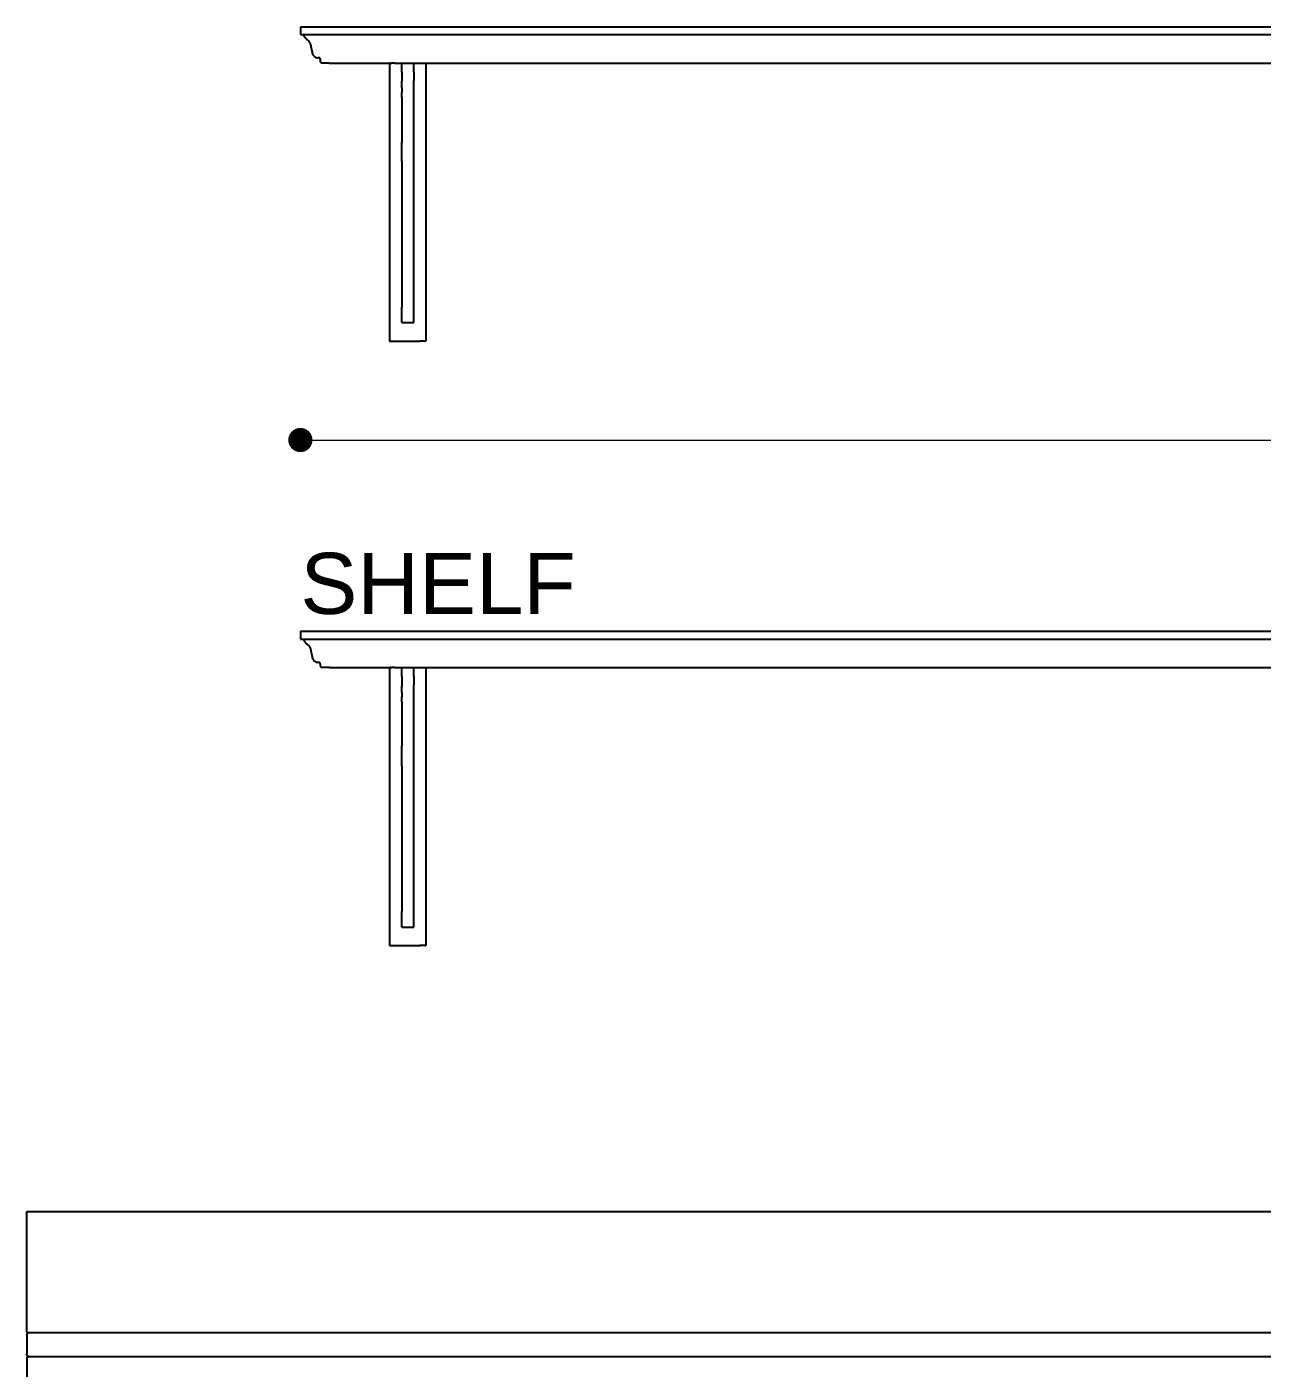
# Model space of a CAD drawing. Header units: millimetres. Extents: x 106699 to 122058, y 158555 to 162844.
# Drawn here: x 109591.7 to 109744.9, y 159812.5 to 159978.9 of the extents above; entities that cross this region are included whole.
import ezdxf

# ---------------------------------------------------------------- set-up
doc = ezdxf.new("R2010")
doc.units = ezdxf.units.MM
doc.layers.add('no3_yazı tefriş', color=152, linetype='Continuous', lineweight=0)
doc.layers.add('S2000-002 Çizgi', color=7, linetype='Continuous')
doc.styles.add('BE', font='ARIALN.TTF')
doc.styles.get("Standard").update_dxf_attribs({"font": 'arial.ttf'})
doc.dimstyles.new('Copy of BE-50', dxfattribs={"dimscale": 100, "dimtxt": 0.05, "dimasz": 0.02, "dimexe": 0.025, "dimexo": 0, "dimgap": 0.025, "dimtad": 1, "dimdec": 1, "dimrnd": 0.5, "dimdsep": 46, "dimtxsty": 'BE', "dimblk": 'DOT', "dimcen": 0.5, "dimdle": 0.025, "dimse1": 1, "dimse2": 1, "dimclrd": 256, "dimclre": 256, "dimclrt": 256, "dimadec": 0, "dimazin": 2, "dimtm": 1e-09, "dimtfac": 1, "dimtdec": 1, "dimtix": 1, "dimtmove": 2, "dimatfit": 0, "dimldrblk": 'DOT', "dimfxl": 0.5, "dimfxlon": 1, "dimtolj": 1, "dimlwd": 9, "dimlwe": 0, "dimarcsym": 0})

# ---------------------------------------------------------------- blocks, each defined once
blk = doc.blocks.new('_Dot')
at = {"color": 0, "linetype": 'ByBlock', "lineweight": -2}
blk.add_line((-0.5, 0), (-1, 0), dxfattribs=at)
at = {"color": 0, "linetype": 'ByBlock', "const_width": 0.5}
blk.add_lwpolyline([(-0.25, 0, 1), (0.25, 0, 1)], format="xyb", close=True, dxfattribs=at)
blk = doc.blocks.new('*D168')
at = {"layer": 'Defpoints', "color": 0, "transparency": 16777216}
for p in [(116982.33, 160351.86), (117152.09, 160351.86), (117152.09, 160317.68)]:
    blk.add_point(p, dxfattribs=at)
at = {"layer": 'S2000-002 Çizgi', "color": 134, "lineweight": 9, "true_color": 0x00a5a5, "transparency": 16777216}
blk.add_line((116984.33, 160317.68), (117150.09, 160317.68), dxfattribs=at)
at = {"layer": 'S2000-002 Çizgi', "color": 134, "lineweight": 9, "true_color": 0x00a5a5, "transparency": 16777216, "xscale": 2, "yscale": 2, "zscale": 2, "rotation": 180}
blk.add_blockref('_Dot', (116982.33, 160317.68), dxfattribs=at)
at = {"layer": 'S2000-002 Çizgi', "color": 134, "lineweight": 9, "true_color": 0x00a5a5, "transparency": 16777216, "xscale": 2, "yscale": 2, "zscale": 2}
blk.add_blockref('_Dot', (117152.09, 160317.68), dxfattribs=at)
at = {"layer": 'S2000-002 Çizgi', "color": 134, "true_color": 0x00a5a5, "transparency": 16777216, "insert": (117067.21, 160322.73), "char_height": 5, "attachment_point": 5, "style": 'BE'}
blk.add_mtext('\\A1;170', dxfattribs=at)
blk = doc.blocks.new('C')
at = {"layer": 'S2000-002 Çizgi'}
for p, q in [((116982.33, 160351.86), (116982.33, 160351.22)), ((116982.33, 160351.86), (117152.09, 160351.86)), ((116982.33, 160351.22), (116982.57, 160351.22)), ((116982.57, 160351.22), (116982.58, 160351.18)), ((116982.57, 160351.22), (117151.86, 160351.22)), ((116982.58, 160351.18), (116982.6, 160351.13)), ((116982.6, 160351.13), (116982.62, 160351.09)), ((116982.62, 160351.09), (116982.64, 160351.05)), ((116982.64, 160351.05), (116982.66, 160351.02)), ((116982.66, 160351.02), (116982.69, 160350.98)), ((116982.69, 160350.98), (116982.72, 160350.94)), ((116982.72, 160350.94), (116982.75, 160350.91)), ((116982.75, 160350.91), (116982.78, 160350.88)), ((116982.78, 160350.88), (116982.81, 160350.85)), ((116982.81, 160350.85), (116982.85, 160350.83)), ((116982.85, 160350.83), (116982.89, 160350.8)), ((116982.89, 160350.8), (116982.91, 160350.78)), ((116982.91, 160350.78), (116982.93, 160350.77)), ((116982.93, 160350.77), (116982.97, 160350.73)), ((116982.97, 160350.73), (116983, 160350.69)), ((116983, 160350.69), (116983.04, 160350.65)), ((116983.04, 160350.65), (116983.07, 160350.6)), ((116983.07, 160350.6), (116983.1, 160350.56)), ((116983.1, 160350.56), (116983.12, 160350.51)), ((116983.12, 160350.51), (116983.14, 160350.46)), ((116983.14, 160350.46), (116983.16, 160350.41)), ((116983.16, 160350.41), (116983.18, 160350.36)), ((116983.18, 160350.36), (116983.19, 160350.3)), ((116983.19, 160350.3), (116983.2, 160350.24)), ((116983.2, 160350.24), (116983.3, 160349.75)), ((116983.3, 160349.75), (116983.3, 160349.73)), ((116983.3, 160349.73), (116983.31, 160349.68)), ((116983.31, 160349.68), (116983.34, 160349.61)), ((116983.34, 160349.61), (116983.37, 160349.55)), ((116983.37, 160349.55), (116983.42, 160349.49)), ((116983.42, 160349.49), (116983.46, 160349.43)), ((116983.46, 160349.43), (116983.52, 160349.39)), ((116983.52, 160349.39), (116983.58, 160349.35)), ((116983.58, 160349.35), (116983.64, 160349.32)), ((116983.64, 160349.32), (116983.71, 160349.3)), ((116983.71, 160349.3), (116983.78, 160349.29)), ((116983.85, 160349.28), (116983.78, 160349.29)), ((116983.95, 160349.28), (116983.85, 160349.28)), ((116983.95, 160349.28), (116983.96, 160349.04)), ((116983.96, 160349.04), (116983.97, 160348.99)), ((116983.97, 160348.99), (116983.99, 160348.94)), ((116983.99, 160348.94), (116984.01, 160348.92)), ((116984.01, 160348.92), (116984.03, 160348.9)), ((116984.03, 160348.9), (116984.05, 160348.89)), ((116984.05, 160348.89), (116984.07, 160348.88)), ((116984.07, 160348.88), (116984.09, 160348.87)), ((116984.16, 160348.86), (116984.09, 160348.87)), ((116984.71, 160348.86), (116984.16, 160348.86)), ((116984.71, 160348.86), (116989.71, 160348.86)), ((116989.71, 160348.86), (116989.71, 160325.86)), ((116989.71, 160348.86), (116989.76, 160348.86)), ((116989.82, 160348.86), (116989.76, 160348.86)), ((116989.82, 160348.86), (116989.9, 160348.86)), ((116989.99, 160348.86), (116989.9, 160348.86)), ((116990.1, 160348.86), (116989.99, 160348.86)), ((116990.1, 160348.86), (116990.21, 160348.86)), ((116990.21, 160348.86), (116990.71, 160348.86)), ((116990.71, 160348.84), (116990.71, 160348.86)), ((116990.71, 160348.86), (116991.71, 160348.86)), ((116990.71, 160348.78), (116990.71, 160348.84)), ((116990.71, 160348.7), (116990.71, 160348.78)), ((116990.71, 160348.58), (116990.71, 160348.7)), ((116990.71, 160348.43), (116990.71, 160348.58)), ((116990.71, 160348.28), (116990.71, 160348.43)), ((116991.71, 160348.84), (116991.71, 160348.86)), ((116991.71, 160348.86), (116992.21, 160348.86)), ((116991.71, 160348.78), (116991.71, 160348.84)), ((116991.71, 160348.7), (116991.71, 160348.78)), ((116991.71, 160348.58), (116991.71, 160348.7)), ((116991.71, 160348.43), (116991.71, 160348.58)), ((116991.71, 160348.28), (116991.71, 160348.43)), ((116992.21, 160348.86), (116992.32, 160348.86)), ((116992.32, 160348.86), (116992.43, 160348.86)), ((116992.43, 160348.86), (116992.52, 160348.86)), ((116992.52, 160348.86), (116992.6, 160348.86)), ((116992.6, 160348.86), (116992.66, 160348.86)), ((116992.66, 160348.86), (116992.71, 160348.86)), ((116992.71, 160348.86), (116992.71, 160325.86)), ((116992.71, 160348.86), (117141.71, 160348.86)), ((116990.71, 160348.11), (116990.71, 160348.28)), ((116990.71, 160348.11), (116990.71, 160347.94)), ((116990.71, 160347.94), (116990.71, 160347.78)), ((116990.71, 160347.78), (116990.71, 160347.64)), ((116990.71, 160347.64), (116990.71, 160347.52)), ((116990.71, 160347.52), (116990.71, 160347.43)), ((116990.71, 160347.43), (116990.71, 160347.36)), ((116990.71, 160347.11), (116990.71, 160347.36)), ((116991.71, 160348.11), (116991.71, 160348.28)), ((116991.71, 160348.11), (116991.71, 160347.94)), ((116991.71, 160347.94), (116991.71, 160347.78)), ((116991.71, 160347.78), (116991.71, 160347.64)), ((116991.71, 160347.64), (116991.71, 160347.52)), ((116991.71, 160347.52), (116991.71, 160347.43)), ((116991.71, 160347.36), (116991.71, 160347.43)), ((116991.71, 160347.11), (116991.71, 160347.36)), ((116990.71, 160346.81), (116990.71, 160347.11)), ((116990.71, 160346.81), (116990.71, 160346.44)), ((116990.71, 160346.02), (116990.71, 160346.44)), ((116991.71, 160346.81), (116991.71, 160347.11)), ((116991.71, 160346.44), (116991.71, 160346.81)), ((116991.71, 160346.02), (116991.71, 160346.44)), ((116990.71, 160346.02), (116990.71, 160345.55)), ((116990.71, 160345.55), (116990.71, 160345.01)), ((116991.71, 160345.55), (116991.71, 160346.02)), ((116991.71, 160345.01), (116991.71, 160345.55)), ((116990.71, 160345.01), (116990.71, 160344.43)), ((116990.71, 160344.43), (116990.71, 160343.79)), ((116991.71, 160344.43), (116991.71, 160345.01)), ((116991.71, 160343.79), (116991.71, 160344.43)), ((116990.71, 160343.79), (116990.71, 160343.09)), ((116990.71, 160343.09), (116990.71, 160342.35)), ((116991.71, 160343.09), (116991.71, 160343.79)), ((116991.71, 160342.35), (116991.71, 160343.09)), ((116990.71, 160341.55), (116990.71, 160342.35)), ((116991.71, 160341.55), (116991.71, 160342.35)), ((116990.71, 160340.71), (116990.71, 160341.55)), ((116990.71, 160340.71), (116990.71, 160339.82)), ((116991.71, 160340.71), (116991.71, 160341.55)), ((116991.71, 160339.82), (116991.71, 160340.71)), ((116990.71, 160339.82), (116990.71, 160338.88)), ((116991.71, 160338.88), (116991.71, 160339.82)), ((116990.71, 160338.88), (116990.71, 160337.9)), ((116991.71, 160337.9), (116991.71, 160338.88)), ((116990.71, 160337.9), (116990.71, 160336.87)), ((116991.71, 160336.87), (116991.71, 160337.9)), ((116990.71, 160336.87), (116990.71, 160335.81)), ((116991.71, 160335.81), (116991.71, 160336.87)), ((116990.71, 160335.81), (116990.71, 160334.71)), ((116991.71, 160334.71), (116991.71, 160335.81)), ((116990.71, 160334.71), (116990.71, 160333.57)), ((116991.71, 160333.57), (116991.71, 160334.71)), ((116990.71, 160333.57), (116990.71, 160332.39)), ((116991.71, 160332.39), (116991.71, 160333.57)), ((116990.71, 160332.39), (116990.71, 160331.19)), ((116991.71, 160331.19), (116991.71, 160332.39)), ((116990.71, 160331.19), (116990.71, 160329.95)), ((116991.71, 160329.95), (116991.71, 160331.19)), ((116990.71, 160329.95), (116990.71, 160328.68)), ((116991.71, 160328.68), (116991.71, 160329.95)), ((116990.71, 160327.39), (116990.71, 160328.68)), ((116991.71, 160327.39), (116991.71, 160328.68)), ((116990.71, 160327.39), (116991.71, 160327.39)), ((116989.71, 160325.86), (116989.76, 160325.86)), ((116989.76, 160325.86), (116989.82, 160325.86)), ((116989.82, 160325.86), (116989.9, 160325.86)), ((116989.9, 160325.86), (116989.99, 160325.86)), ((116989.99, 160325.86), (116990.1, 160325.86)), ((116990.1, 160325.86), (116990.21, 160325.86)), ((116990.21, 160325.86), (116992.21, 160325.86)), ((116992.32, 160325.86), (116992.21, 160325.86)), ((116992.43, 160325.86), (116992.32, 160325.86)), ((116992.52, 160325.86), (116992.43, 160325.86)), ((116992.6, 160325.86), (116992.52, 160325.86)), ((116992.66, 160325.86), (116992.6, 160325.86)), ((116992.66, 160325.86), (116992.71, 160325.86)), ((116982.33, 160301.86), (116982.33, 160301.22)), ((116982.33, 160301.86), (117152.09, 160301.86)), ((116982.33, 160301.22), (116982.57, 160301.22)), ((116982.57, 160301.22), (116982.58, 160301.17)), ((116982.57, 160301.22), (117151.86, 160301.22)), ((116982.58, 160301.17), (116982.6, 160301.13)), ((116982.6, 160301.13), (116982.62, 160301.09)), ((116982.62, 160301.09), (116982.64, 160301.05)), ((116982.64, 160301.05), (116982.66, 160301.01)), ((116982.66, 160301.01), (116982.69, 160300.98)), ((116982.69, 160300.98), (116982.72, 160300.94)), ((116982.72, 160300.94), (116982.75, 160300.91)), ((116982.75, 160300.91), (116982.78, 160300.88)), ((116982.78, 160300.88), (116982.81, 160300.85)), ((116982.81, 160300.85), (116982.85, 160300.83)), ((116982.85, 160300.83), (116982.89, 160300.8)), ((116982.89, 160300.8), (116982.91, 160300.78)), ((116982.91, 160300.78), (116982.93, 160300.77)), ((116982.93, 160300.77), (116982.97, 160300.73)), ((116982.97, 160300.73), (116983, 160300.69)), ((116983, 160300.69), (116983.04, 160300.65)), ((116983.04, 160300.65), (116983.07, 160300.6)), ((116983.07, 160300.6), (116983.1, 160300.56)), ((116983.1, 160300.56), (116983.12, 160300.51)), ((116983.12, 160300.51), (116983.14, 160300.46)), ((116983.14, 160300.46), (116983.16, 160300.41)), ((116983.16, 160300.41), (116983.18, 160300.35)), ((116983.18, 160300.35), (116983.19, 160300.3)), ((116983.19, 160300.3), (116983.2, 160300.24)), ((116983.2, 160300.24), (116983.3, 160299.75)), ((116983.3, 160299.75), (116983.3, 160299.73)), ((116983.3, 160299.73), (116983.31, 160299.68)), ((116983.31, 160299.68), (116983.34, 160299.61)), ((116983.34, 160299.61), (116983.37, 160299.55)), ((116983.37, 160299.55), (116983.42, 160299.49)), ((116983.42, 160299.49), (116983.46, 160299.43)), ((116983.46, 160299.43), (116983.52, 160299.39)), ((116983.52, 160299.39), (116983.58, 160299.35)), ((116983.58, 160299.35), (116983.64, 160299.32)), ((116983.64, 160299.32), (116983.71, 160299.3)), ((116983.71, 160299.3), (116983.78, 160299.28)), ((116983.85, 160299.28), (116983.78, 160299.28)), ((116983.95, 160299.28), (116983.85, 160299.28)), ((116983.95, 160299.28), (116983.96, 160299.04)), ((116983.96, 160299.04), (116983.97, 160298.99)), ((116983.97, 160298.99), (116983.99, 160298.94)), ((116983.99, 160298.94), (116984.01, 160298.92)), ((116984.01, 160298.92), (116984.03, 160298.9)), ((116984.03, 160298.9), (116984.05, 160298.89)), ((116984.05, 160298.89), (116984.07, 160298.88)), ((116984.07, 160298.88), (116984.09, 160298.87)), ((116984.16, 160298.86), (116984.09, 160298.87)), ((116984.71, 160298.86), (116984.16, 160298.86)), ((116984.71, 160298.86), (116989.71, 160298.86)), ((116989.71, 160298.86), (116989.71, 160275.86)), ((116989.71, 160298.86), (116989.76, 160298.86)), ((116989.82, 160298.86), (116989.76, 160298.86)), ((116989.82, 160298.86), (116989.9, 160298.86)), ((116989.99, 160298.86), (116989.9, 160298.86)), ((116990.1, 160298.86), (116989.99, 160298.86)), ((116990.1, 160298.86), (116990.21, 160298.86)), ((116990.21, 160298.86), (116990.71, 160298.86)), ((116990.71, 160298.84), (116990.71, 160298.86)), ((116990.71, 160298.86), (116991.71, 160298.86)), ((116990.71, 160298.78), (116990.71, 160298.84)), ((116990.71, 160298.69), (116990.71, 160298.78)), ((116990.71, 160298.58), (116990.71, 160298.69)), ((116990.71, 160298.43), (116990.71, 160298.58)), ((116991.71, 160298.84), (116991.71, 160298.86)), ((116991.71, 160298.86), (116992.21, 160298.86)), ((116991.71, 160298.78), (116991.71, 160298.84)), ((116991.71, 160298.69), (116991.71, 160298.78)), ((116991.71, 160298.58), (116991.71, 160298.69)), ((116991.71, 160298.43), (116991.71, 160298.58)), ((116992.21, 160298.86), (116992.32, 160298.86)), ((116992.32, 160298.86), (116992.43, 160298.86)), ((116992.43, 160298.86), (116992.52, 160298.86)), ((116992.52, 160298.86), (116992.6, 160298.86)), ((116992.6, 160298.86), (116992.66, 160298.86)), ((116992.66, 160298.86), (116992.71, 160298.86)), ((116992.71, 160298.86), (116992.71, 160275.86)), ((116992.71, 160298.86), (117141.71, 160298.86)), ((116990.71, 160298.27), (116990.71, 160298.43)), ((116990.71, 160298.11), (116990.71, 160298.27)), ((116990.71, 160298.11), (116990.71, 160297.94)), ((116990.71, 160297.94), (116990.71, 160297.78)), ((116990.71, 160297.78), (116990.71, 160297.64)), ((116990.71, 160297.64), (116990.71, 160297.52)), ((116990.71, 160297.52), (116990.71, 160297.43)), ((116990.71, 160297.43), (116990.71, 160297.36)), ((116991.71, 160298.27), (116991.71, 160298.43)), ((116991.71, 160298.11), (116991.71, 160298.27)), ((116991.71, 160298.11), (116991.71, 160297.94)), ((116991.71, 160297.94), (116991.71, 160297.78)), ((116991.71, 160297.78), (116991.71, 160297.64)), ((116991.71, 160297.64), (116991.71, 160297.52)), ((116991.71, 160297.52), (116991.71, 160297.43)), ((116991.71, 160297.36), (116991.71, 160297.43)), ((116990.71, 160297.11), (116990.71, 160297.36)), ((116990.71, 160296.81), (116990.71, 160297.11)), ((116990.71, 160296.81), (116990.71, 160296.44)), ((116990.71, 160296.02), (116990.71, 160296.44)), ((116991.71, 160297.11), (116991.71, 160297.36)), ((116991.71, 160296.81), (116991.71, 160297.11)), ((116991.71, 160296.44), (116991.71, 160296.81)), ((116991.71, 160296.02), (116991.71, 160296.44)), ((116990.71, 160296.02), (116990.71, 160295.55)), ((116990.71, 160295.55), (116990.71, 160295.01)), ((116991.71, 160295.55), (116991.71, 160296.02)), ((116991.71, 160295.01), (116991.71, 160295.55)), ((116990.71, 160295.01), (116990.71, 160294.43)), ((116990.71, 160294.43), (116990.71, 160293.78)), ((116991.71, 160294.43), (116991.71, 160295.01)), ((116991.71, 160293.78), (116991.71, 160294.43)), ((116990.71, 160293.78), (116990.71, 160293.09)), ((116990.71, 160293.09), (116990.71, 160292.35)), ((116991.71, 160293.09), (116991.71, 160293.78)), ((116991.71, 160292.35), (116991.71, 160293.09)), ((116990.71, 160291.55), (116990.71, 160292.35)), ((116991.71, 160291.55), (116991.71, 160292.35)), ((116990.71, 160290.71), (116990.71, 160291.55)), ((116991.71, 160290.71), (116991.71, 160291.55)), ((116990.71, 160290.71), (116990.71, 160289.81)), ((116990.71, 160289.81), (116990.71, 160288.88)), ((116991.71, 160289.81), (116991.71, 160290.71)), ((116991.71, 160288.88), (116991.71, 160289.81)), ((116990.71, 160288.88), (116990.71, 160287.9)), ((116991.71, 160287.9), (116991.71, 160288.88)), ((116990.71, 160287.9), (116990.71, 160286.87)), ((116991.71, 160286.87), (116991.71, 160287.9)), ((116990.71, 160286.87), (116990.71, 160285.81)), ((116991.71, 160285.81), (116991.71, 160286.87)), ((116990.71, 160285.81), (116990.71, 160284.71)), ((116991.71, 160284.71), (116991.71, 160285.81)), ((116990.71, 160284.71), (116990.71, 160283.57)), ((116991.71, 160283.57), (116991.71, 160284.71)), ((116990.71, 160283.57), (116990.71, 160282.39)), ((116991.71, 160282.39), (116991.71, 160283.57)), ((116990.71, 160282.39), (116990.71, 160281.19)), ((116991.71, 160281.19), (116991.71, 160282.39)), ((116990.71, 160281.19), (116990.71, 160279.95)), ((116991.71, 160279.95), (116991.71, 160281.19)), ((116990.71, 160279.95), (116990.71, 160278.68)), ((116991.71, 160278.68), (116991.71, 160279.95)), ((116990.71, 160277.39), (116990.71, 160278.68)), ((116991.71, 160277.39), (116991.71, 160278.68)), ((116990.71, 160277.39), (116991.71, 160277.39)), ((116989.71, 160275.86), (116989.76, 160275.86)), ((116989.76, 160275.86), (116989.82, 160275.86)), ((116989.82, 160275.86), (116989.9, 160275.86)), ((116989.9, 160275.86), (116989.99, 160275.86)), ((116989.99, 160275.86), (116990.1, 160275.86)), ((116990.1, 160275.86), (116990.21, 160275.86)), ((116990.21, 160275.86), (116992.21, 160275.86)), ((116992.32, 160275.86), (116992.21, 160275.86)), ((116992.43, 160275.86), (116992.32, 160275.86)), ((116992.52, 160275.86), (116992.43, 160275.86)), ((116992.6, 160275.86), (116992.52, 160275.86)), ((116992.66, 160275.86), (116992.6, 160275.86)), ((116992.66, 160275.86), (116992.71, 160275.86)), ((116959.71, 160243.86), (116959.71, 160253.86)), ((116959.71, 160253.86), (117141.05, 160253.86)), ((116959.71, 160243.86), (116959.72, 160243.86)), ((116959.71, 160243.66), (116959.72, 160243.7)), ((116959.71, 160243.66), (116959.71, 160242.06)), ((116959.72, 160243.86), (116959.79, 160243.86)), ((116959.72, 160243.7), (116959.73, 160243.75)), ((116959.73, 160243.75), (116959.76, 160243.78)), ((116959.76, 160243.78), (116959.79, 160243.82)), ((116959.79, 160243.86), (116959.83, 160243.86)), ((116959.79, 160243.82), (116959.83, 160243.84)), ((116959.83, 160243.86), (116959.87, 160243.85)), ((116959.83, 160243.86), (116959.91, 160243.86)), ((116959.83, 160243.84), (116959.87, 160243.85)), ((116959.87, 160243.85), (116959.91, 160243.86)), ((116959.91, 160243.86), (117109.42, 160243.86)), ((116959.91, 160243.86), (116959.91, 160243.86)), ((116959.72, 160242.01), (116959.71, 160242.06)), ((116959.73, 160241.97), (116959.72, 160242.01)), ((116959.76, 160241.93), (116959.73, 160241.97)), ((116959.79, 160241.9), (116959.76, 160241.93)), ((116959.71, 160241.86), (116959.71, 160239.86)), ((116959.71, 160241.86), (116959.91, 160241.86)), ((116959.83, 160241.88), (116959.79, 160241.9)), ((116959.87, 160241.86), (116959.83, 160241.88)), ((116959.91, 160241.86), (116959.87, 160241.86)), ((117109.42, 160241.86), (116959.91, 160241.86))]:
    blk.add_line(p, q, dxfattribs=at)
at = {"layer": 'no3_yazı tefriş', "insert": (116982.33, 160308.35, 0), "char_height": 5.055, "width": 76.8983, "attachment_point": 1}
blk.add_mtext('SHELF', dxfattribs=at)
at = {"layer": 'S2000-002 Çizgi'}
dim = blk.add_linear_dim(base=(117152.09, 160317.68), p1=(116982.33, 160351.86), p2=(117152.09, 160351.86), dimstyle='Copy of BE-50', dxfattribs=at)
dim.commit()
dim.dimension.update_dxf_attribs({"geometry": '*D168', "text_midpoint": (117067.21, 160322.73)})

msp = doc.modelspace()

# ---------------------------------------------------------------- block references
at = {"layer": 'S2000-002 Çizgi', "xscale": 1.5, "yscale": 1.5, "zscale": 1.5}
msp.add_blockref('C', (-65847.86, -80548.91), dxfattribs=at)

doc.saveas('drawing.dxf')
